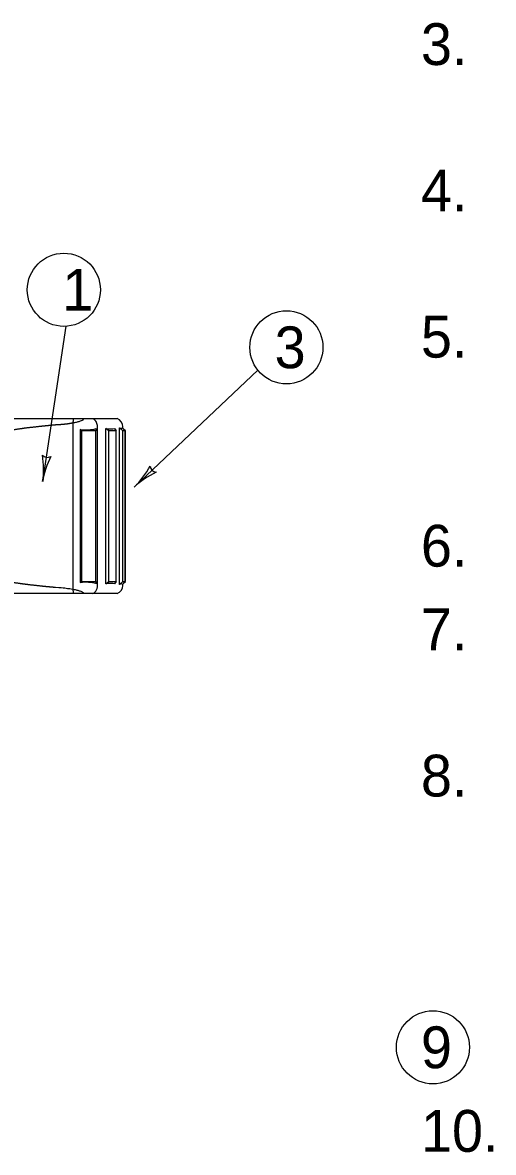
# Model space of a CAD drawing. Extents: x 1007 to 1035.5, y 1000.5 to 1021.5.
# Drawn here: x 1021.39 to 1023.64, y 1010.65 to 1016.06 of the extents above; entities that cross this region are included whole.
import ezdxf

# ---------------------------------------------------------------- set-up
doc = ezdxf.new("R2010")
doc.units = 0
for name, color, linetype in [('Level 1', 7, 'Continuous'), ('Level 10', 7, 'Continuous'), ('Level 19', 7, 'Continuous'), ('Level 2', 7, 'Continuous')]:
    doc.layers.add(name, color=color, linetype=linetype)

msp = doc.modelspace()

# ---------------------------------------------------------------- linework, layer by layer
at = {"layer": 'Level 1'}
for centre, radius, start, end in [((1021.5044, 1014.0098), 0.0313, 220.1296, 302.2463), ((1021.0955, 1013.9216), 0.3909, 351.355, 10.0238), ((1021.8685, 1013.8041), 0.3909, 152.7022, 171.3489), ((1021.6518, 1014.1207), 0.3909, 313.3213, 331.9901), ((1022.0283, 1013.9383), 0.0313, 182.0959, 264.2126), ((1021.0955, 1013.9216), 0.3909, 351.3428, 351.355), ((1022.1883, 1013.5519), 0.3909, 114.6685, 133.3152), ((1021.6518, 1014.1207), 0.3909, 313.3091, 313.3213)]:
    msp.add_arc(centre, radius, start, end, dxfattribs=at)
at = {"layer": 'Level 10'}
for centre in [(1021.5835, 1014.7805), (1022.6498, 1014.5052), (1023.3517, 1011.156)]:
    msp.add_circle(centre, 0.175, dxfattribs=at)
at = {"layer": 'Level 19'}
for p, q in [((1021.2957, 1014.164), (1021.6292, 1014.164)), ((1021.6257, 1014.164), (1021.6257, 1014.164)), ((1021.6292, 1014.164), (1021.6738, 1014.164)), ((1021.6292, 1014.164), (1021.6292, 1014.164)), ((1021.6313, 1014.164), (1021.6314, 1014.164)), ((1021.6313, 1014.164), (1021.6314, 1014.164)), ((1021.6795, 1014.164), (1021.6805, 1014.164)), ((1021.6795, 1014.164), (1021.6805, 1014.164)), ((1021.6805, 1014.164), (1021.6805, 1014.164)), ((1021.6262, 1014.1252), (1021.6262, 1013.3657)), ((1021.6262, 1014.1252), (1021.6262, 1013.3657)), ((1021.6615, 1014.1115), (1021.6615, 1013.3794)), ((1021.6699, 1014.1057), (1021.6615, 1014.1115)), ((1021.7373, 1014.1057), (1021.6699, 1014.1057)), ((1021.6699, 1013.3852), (1021.6699, 1014.1057)), ((1021.7372, 1014.1166), (1021.7373, 1014.1057)), ((1021.7373, 1013.3852), (1021.7373, 1014.1057)), ((1021.745, 1013.3657), (1021.745, 1014.1252)), ((1021.7853, 1013.3743), (1021.7853, 1014.1166)), ((1021.7997, 1014.1057), (1021.7853, 1014.1166)), ((1021.7997, 1013.3852), (1021.7997, 1014.1057)), ((1021.8337, 1014.1057), (1021.7997, 1014.1057)), ((1021.8268, 1014.1171), (1021.8337, 1014.1057)), ((1021.8337, 1013.3852), (1021.8337, 1014.1057)), ((1021.8493, 1013.3707), (1021.8493, 1014.1202)), ((1021.8658, 1014.1057), (1021.8493, 1014.1202)), ((1021.8644, 1014.1199), (1021.8772, 1014.1057)), ((1021.8657, 1014.1186), (1021.8657, 1014.1252)), ((1021.8658, 1013.3852), (1021.8658, 1014.1057)), ((1021.8772, 1014.1057), (1021.8658, 1014.1057)), ((1021.8782, 1014.1057), (1021.87, 1014.1137)), ((1021.8772, 1013.3852), (1021.8772, 1014.1057)), ((1021.8782, 1013.3852), (1021.8782, 1014.1057)), ((1021.6615, 1013.3794), (1021.6699, 1013.3852)), ((1021.6699, 1013.3852), (1021.7373, 1013.3852)), ((1021.7373, 1013.3852), (1021.7372, 1013.3744)), ((1021.7853, 1013.3743), (1021.7997, 1013.3852)), ((1021.7997, 1013.3852), (1021.8337, 1013.3852)), ((1021.8337, 1013.3852), (1021.8268, 1013.3737)), ((1021.8493, 1013.3707), (1021.8658, 1013.3852)), ((1021.8772, 1013.3852), (1021.8644, 1013.3709)), ((1021.8658, 1013.3852), (1021.8772, 1013.3852)), ((1021.87, 1013.3771), (1021.8782, 1013.3852)), ((1021.6292, 1013.3269), (1021.2957, 1013.3269)), ((1021.6738, 1013.3269), (1021.6292, 1013.3269)), ((1021.6313, 1013.3269), (1021.6314, 1013.3269)), ((1021.8657, 1013.3657), (1021.8657, 1013.3722))]:
    msp.add_line(p, q, dxfattribs=at)
for centre, major_axis, ratio, start_param, end_param in [((1021.8236, 1014.1252), (-0.042, 0), 0.991357, 3.141593, 4.339567), ((1021.3666, 1014.5502), (-0.4188, 0.4056), 0.408427, 2.661391, 2.914117), ((1020.9438, 1015.0159), (-0.9076, 0.8856), 0.182395, 2.897245, 3.026608), ((1020.9438, 1015.0189), (-0.9203, 0.8993), 0.059497, 3.010996, 3.147506), ((1021.3666, 1012.9407), (0.4188, 0.4056), 0.408427, 0.227476, 0.480201), ((1020.9438, 1012.475), (0.9076, 0.8856), 0.182395, 0.114985, 0.244347), ((1021.8236, 1013.3657), (-0.042, 0), 0.991357, 1.943618, 3.141593), ((1020.9438, 1012.472), (0.9203, 0.8993), 0.059497, 6.277272, 6.413782)]:
    msp.add_ellipse(centre, major_axis=major_axis, ratio=ratio, start_param=start_param, end_param=end_param, dxfattribs=at)
for points, degree in [([(1021.5442, 1014.1336), (1021.5157, 1014.1311), (1021.4871, 1014.1282), (1021.4585, 1014.1252)], 2), ([(1021.6264, 1014.1427), (1021.6045, 1014.1388), (1021.5768, 1014.1356), (1021.5442, 1014.1336)], 2), ([(1021.6265, 1014.1427), (1021.6264, 1014.1412), (1021.6263, 1014.1395), (1021.6262, 1014.1337), (1021.6262, 1014.1296), (1021.6262, 1014.1252)], 3), ([(1021.6264, 1014.1427), (1021.6263, 1014.1412), (1021.6263, 1014.1397), (1021.6262, 1014.1341), (1021.6262, 1014.1297), (1021.6262, 1014.1252)], 3), ([(1021.6292, 1014.164), (1021.6282, 1014.1569), (1021.6273, 1014.1497), (1021.6264, 1014.1427)], 2), ([(1021.6292, 1014.164), (1021.6287, 1014.1602), (1021.6282, 1014.1565), (1021.6273, 1014.1494), (1021.6268, 1014.1461), (1021.6265, 1014.1427)], 3), ([(1021.6738, 1014.164), (1021.6744, 1014.1637), (1021.6748, 1014.1634), (1021.6757, 1014.1627), (1021.6759, 1014.1624), (1021.6765, 1014.1613), (1021.6763, 1014.1606), (1021.6752, 1014.1582), (1021.6728, 1014.1564), (1021.6615, 1014.1509), (1021.6483, 1014.147), (1021.6285, 1014.1432), (1021.6275, 1014.143), (1021.6265, 1014.1427)], 3), ([(1021.6292, 1014.164), (1021.6292, 1014.164), (1021.6292, 1014.164), (1021.6292, 1014.164)], 2), ([(1021.6292, 1014.164), (1021.6292, 1014.164), (1021.6292, 1014.164), (1021.6292, 1014.164)], 2), ([(1021.6738, 1014.164), (1021.6917, 1014.164), (1021.7077, 1014.164), (1021.7218, 1014.164)], 2), ([(1021.6738, 1014.164), (1021.6738, 1014.164), (1021.6738, 1014.164), (1021.6738, 1014.164)], 2), ([(1021.6738, 1014.164), (1021.6917, 1014.164), (1021.7077, 1014.164), (1021.7218, 1014.164)], 2), ([(1021.745, 1014.1252), (1021.745, 1014.1306), (1021.744, 1014.136), (1021.7405, 1014.1461), (1021.7378, 1014.1506), (1021.7327, 1014.1566), (1021.7307, 1014.1584), (1021.7265, 1014.1616), (1021.7242, 1014.1629), (1021.7218, 1014.164)], 3), ([(1021.7218, 1014.164), (1021.7598, 1014.164), (1021.7892, 1014.164), (1021.8287, 1014.164), (1021.8387, 1014.164), (1021.839, 1014.164)], 3), ([(1021.7371, 1014.1511), (1021.7363, 1014.1522), (1021.7354, 1014.1534), (1021.7327, 1014.1566), (1021.7307, 1014.1584), (1021.7265, 1014.1616), (1021.7242, 1014.1629), (1021.7218, 1014.164)], 3), ([(1021.7218, 1014.164), (1021.7598, 1014.164), (1021.7892, 1014.164), (1021.8287, 1014.164), (1021.8387, 1014.164), (1021.839, 1014.164)], 3), ([(1021.4585, 1014.1252), (1021.4113, 1014.1201), (1021.3643, 1014.1137), (1021.3174, 1014.1062)], 2), ([(1021.3174, 1013.3847), (1021.3643, 1013.3772), (1021.4113, 1013.3708), (1021.4585, 1013.3657)], 2), ([(1021.4585, 1013.3657), (1021.4871, 1013.3626), (1021.5157, 1013.3597), (1021.5442, 1013.3574)], 2), ([(1021.5442, 1013.3574), (1021.5667, 1013.3559), (1021.5885, 1013.3538), (1021.6149, 1013.3501), (1021.6208, 1013.3492), (1021.6264, 1013.3482)], 3), ([(1021.6262, 1013.3657), (1021.6262, 1013.3629), (1021.6262, 1013.3601), (1021.6263, 1013.3545), (1021.6263, 1013.3518), (1021.6264, 1013.3489), (1021.6265, 1013.3485), (1021.6265, 1013.3481)], 3), ([(1021.6262, 1013.3657), (1021.6262, 1013.3629), (1021.6262, 1013.3601), (1021.6262, 1013.3545), (1021.6263, 1013.3518), (1021.6264, 1013.3489), (1021.6264, 1013.3486), (1021.6264, 1013.3482)], 3), ([(1021.6264, 1013.3482), (1021.6273, 1013.3411), (1021.6282, 1013.334), (1021.6292, 1013.3269)], 2), ([(1021.6265, 1013.3481), (1021.6269, 1013.3443), (1021.6274, 1013.3406), (1021.6283, 1013.3336), (1021.6288, 1013.3302), (1021.6292, 1013.3269)], 3), ([(1021.6265, 1013.3481), (1021.6368, 1013.3462), (1021.6457, 1013.3441), (1021.662, 1013.3395), (1021.6683, 1013.3369), (1021.6735, 1013.3337), (1021.6753, 1013.3324), (1021.6763, 1013.3304), (1021.6765, 1013.3297), (1021.6762, 1013.3287), (1021.6758, 1013.3283), (1021.675, 1013.3276), (1021.6745, 1013.3272), (1021.6738, 1013.3269)], 3), ([(1021.7218, 1013.3269), (1021.7077, 1013.3269), (1021.6917, 1013.3269), (1021.6738, 1013.3269)], 2), ([(1021.7218, 1013.3269), (1021.7262, 1013.3289), (1021.7303, 1013.3318), (1021.7372, 1013.3392), (1021.7399, 1013.3437), (1021.7428, 1013.3513), (1021.7437, 1013.3542), (1021.7447, 1013.3599), (1021.745, 1013.3627), (1021.745, 1013.3657)], 3), ([(1021.839, 1013.3269), (1021.8387, 1013.3269), (1021.8287, 1013.3269), (1021.7892, 1013.3269), (1021.7598, 1013.3269), (1021.7218, 1013.3269)], 3)]:
    msp.add_open_spline(points, degree=degree, dxfattribs=at)
at = {"layer": 'Level 2'}
for p, q in [((1021.482, 1013.8628), (1021.5949, 1014.6059)), ((1021.9201, 1013.8363), (1022.5133, 1014.3957))]:
    msp.add_line(p, q, dxfattribs=at)

# ---------------------------------------------------------------- texts
at = {"layer": 'Level 1'}
for s, p in [('3.', (1023.2942, 1015.856)), ('4.', (1023.2942, 1015.156)), ('1', (1021.5756, 1014.6805)), ('5.', (1023.2942, 1014.456)), ('3', (1022.5932, 1014.4052)), ('6.', (1023.2942, 1013.456)), ('7.', (1023.2942, 1013.056)), ('8.', (1023.2942, 1012.356)), ('9', (1023.2942, 1011.056)), ('10.', (1023.2942, 1010.656))]:
    msp.add_text(s, height=0.2, dxfattribs=at).set_placement(p)

doc.saveas('drawing.dxf')
